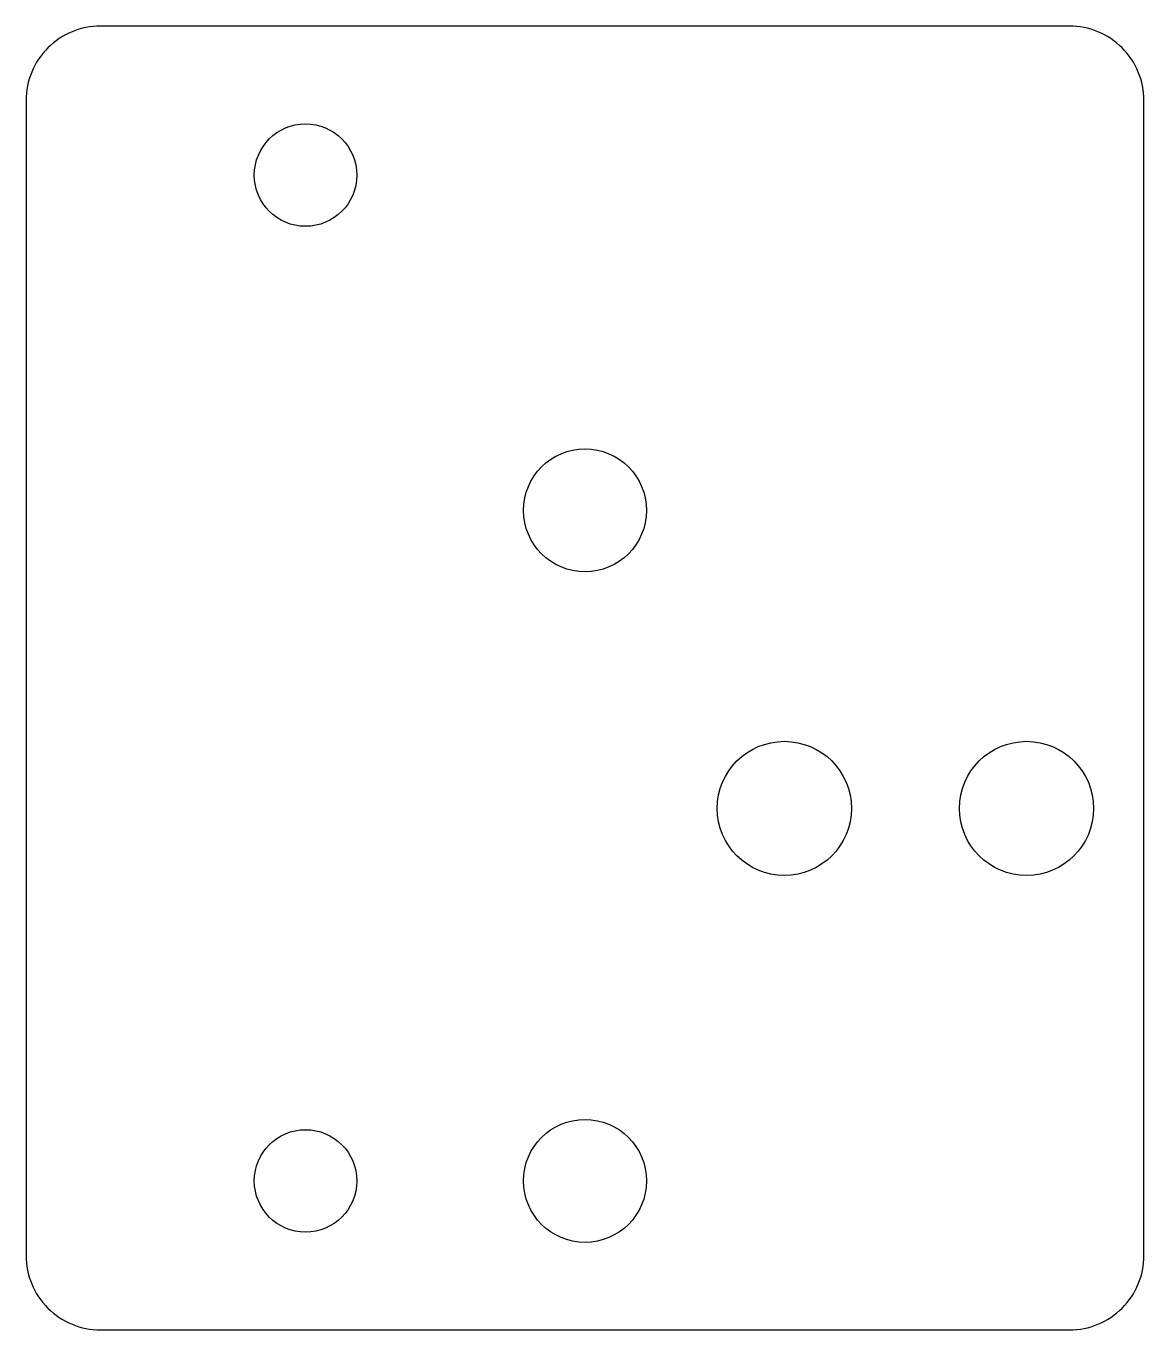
# Model space of a CAD drawing. Header units: millimetres. Extents: x -45 to -15, y -17.5 to 17.5.
import ezdxf

# ---------------------------------------------------------------- set-up
doc = ezdxf.new("R2010")
doc.units = ezdxf.units.MM
doc.layers.get('0').update_dxf_attribs({"linetype": 'CONTINUOUS'})

msp = doc.modelspace()

# ---------------------------------------------------------------- linework, layer by layer
msp.add_lwpolyline([(-43, 17.5, 0.414214), (-45, 15.5), (-45, -15.5, 0.414214), (-43, -17.5), (-17, -17.5, 0.414214), (-15, -15.5), (-15, 15.5, 0.414214), (-17, 17.5)], format="xyb", close=True)
for centre, radius in [((-37.5, 13.5), 1.375), ((-30, 4.5), 1.65), ((-24.65, -3.5), 1.8), ((-18.15, -3.5), 1.8), ((-30, -13.5), 1.65), ((-37.5, -13.5), 1.375)]:
    msp.add_circle(centre, radius)

doc.saveas('drawing.dxf')
